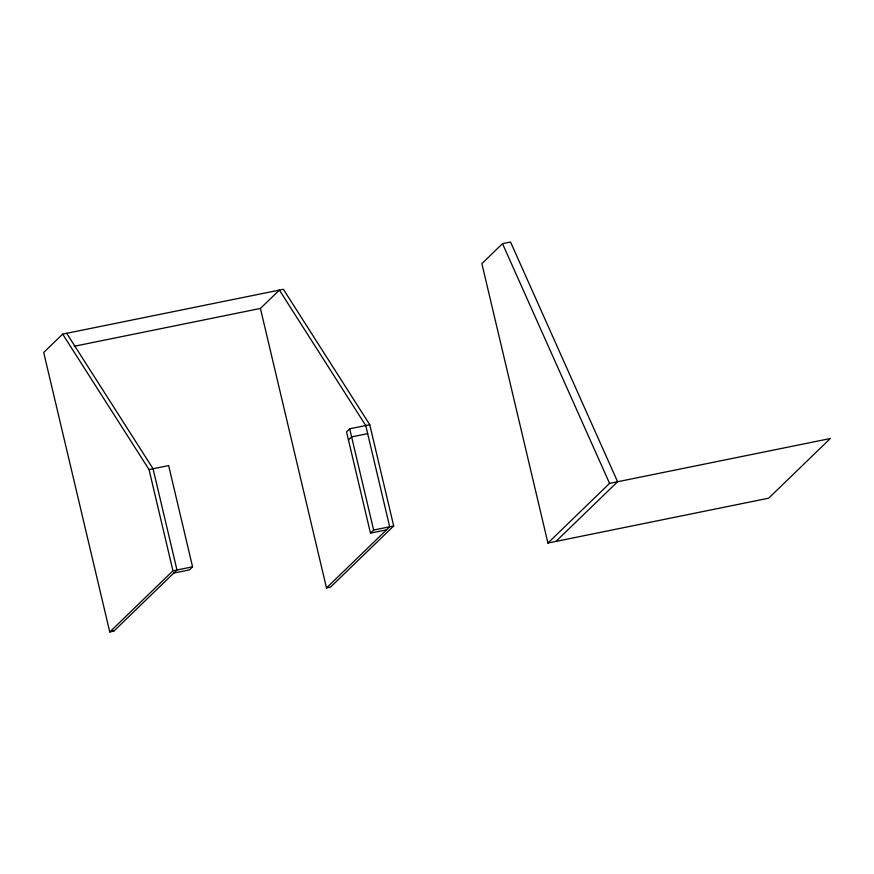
<?xml version="1.0" encoding="UTF-8"?>
<svg xmlns="http://www.w3.org/2000/svg" width="874" height="874" viewBox="0 0 874 874"><rect width="100%" height="100%" fill="white"/><g stroke="black" fill="none" stroke-linecap="round" stroke-linejoin="round"><path stroke-width="1.31" d="M326.494 587.951L389.684 526.782L365.758 425.551L279.385 290.092L260.419 308.446L326.494 587.951L330.503 587.131L393.693 525.962L369.768 424.731L283.394 289.283L62.666 334.119L43.7 352.473L109.774 631.978L113.784 631.159L176.974 569.99L153.048 468.748L66.675 333.3M555.951 541.399L617.59 481.738L510.536 242.022L502.506 243.66L481.88 263.62L547.932 543.038L768.661 498.191L830.3 438.529L609.571 483.377L547.932 543.038M109.774 631.978L172.965 570.809L192.575 566.822L168.649 465.58L149.039 469.567L62.666 334.119M192.575 566.822L189.418 569.881L173.817 573.049M369.768 424.731L349.698 428.806L346.541 431.865L370.467 533.107L386.526 529.841M348.453 439.961L351.61 436.902L367.67 433.646M370.467 533.107L373.635 530.037L393.693 525.962M74.279 346.257L260.419 308.446M111.544 630.558L113.784 631.159M502.506 243.66L609.571 483.377M349.698 428.806L373.635 530.037M149.039 469.567L172.965 570.809"/></g></svg>
